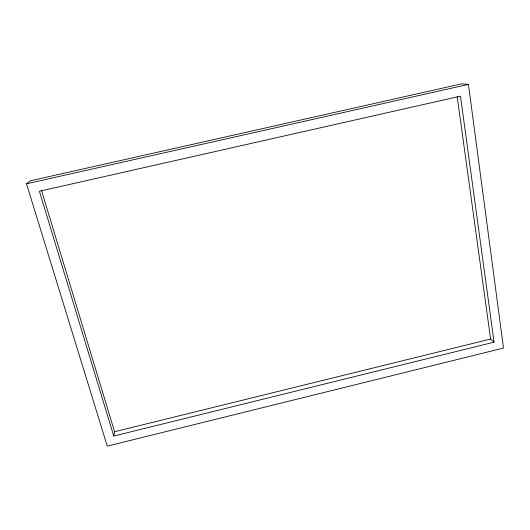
<?xml version="1.0" encoding="UTF-8"?>
<svg xmlns="http://www.w3.org/2000/svg" width="530" height="530" viewBox="0 0 530 530"><rect width="100%" height="100%" fill="white"/><g stroke="black" fill="none" stroke-linecap="round" stroke-linejoin="round"><path stroke-width="0.79" d="M113.758 436.038L39.392 191.25L460.484 96.168L494.066 342.168L113.758 436.038L114.586 431.731L41.499 190.416M26.5 183.804L30.521 180.763L461.517 83.872L468.434 84.383L503.5 348.064L107.265 446.127L26.5 183.804L468.434 84.383M114.586 431.731L490.608 339.048L494.066 342.168M457.204 96.593L490.608 339.048"/></g></svg>
